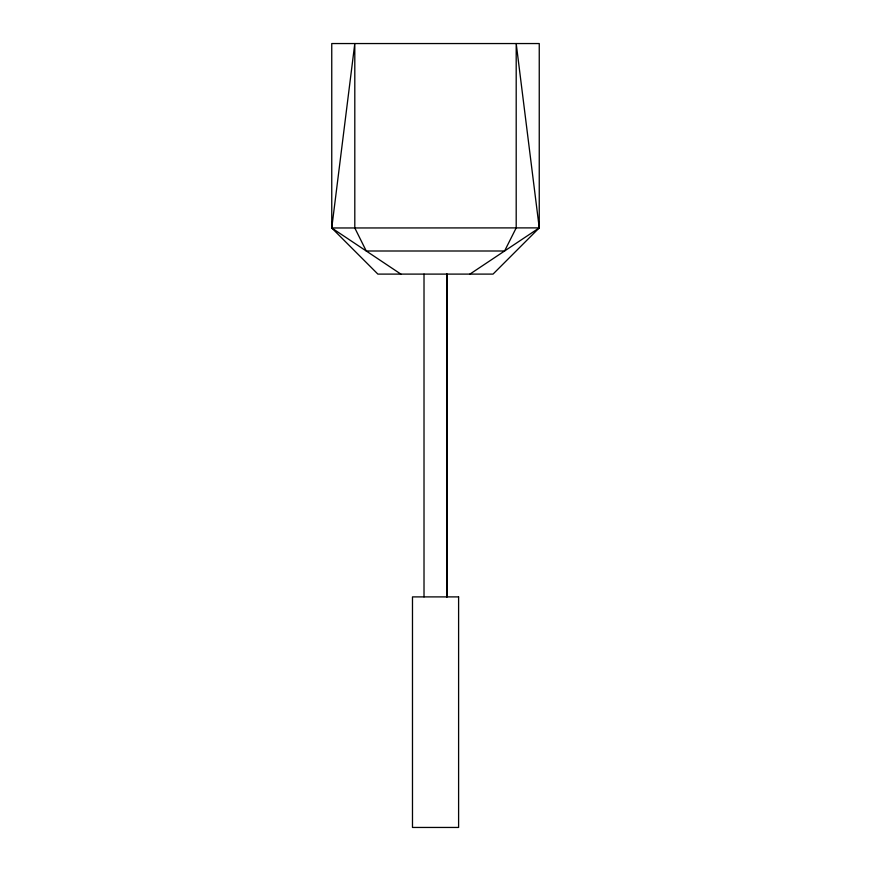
<?xml version="1.0" encoding="UTF-8"?>
<svg xmlns="http://www.w3.org/2000/svg" width="871" height="871" viewBox="0 0 871 871"><rect width="100%" height="100%" fill="white"/><g stroke="black" fill="none" stroke-linecap="round" stroke-linejoin="round"><path stroke-width="1.31" d="M400.867 274.104L331.753 227.973L354.802 43.55L354.802 227.973L366.255 251L504.592 251L516.198 227.908L516.198 43.55L539.247 227.886L493.03 274.104L377.883 274.104L331.753 227.973L331.753 43.55L539.247 43.55L539.247 227.886L469.926 274.104M331.753 227.973L539.247 227.886M446.986 274.104L446.986 596.896M446.812 274.104L446.812 596.896M424.014 274.104L424.014 596.896M458.603 596.896L412.484 596.896L412.484 827.45L458.603 827.45L458.603 596.896"/></g></svg>
